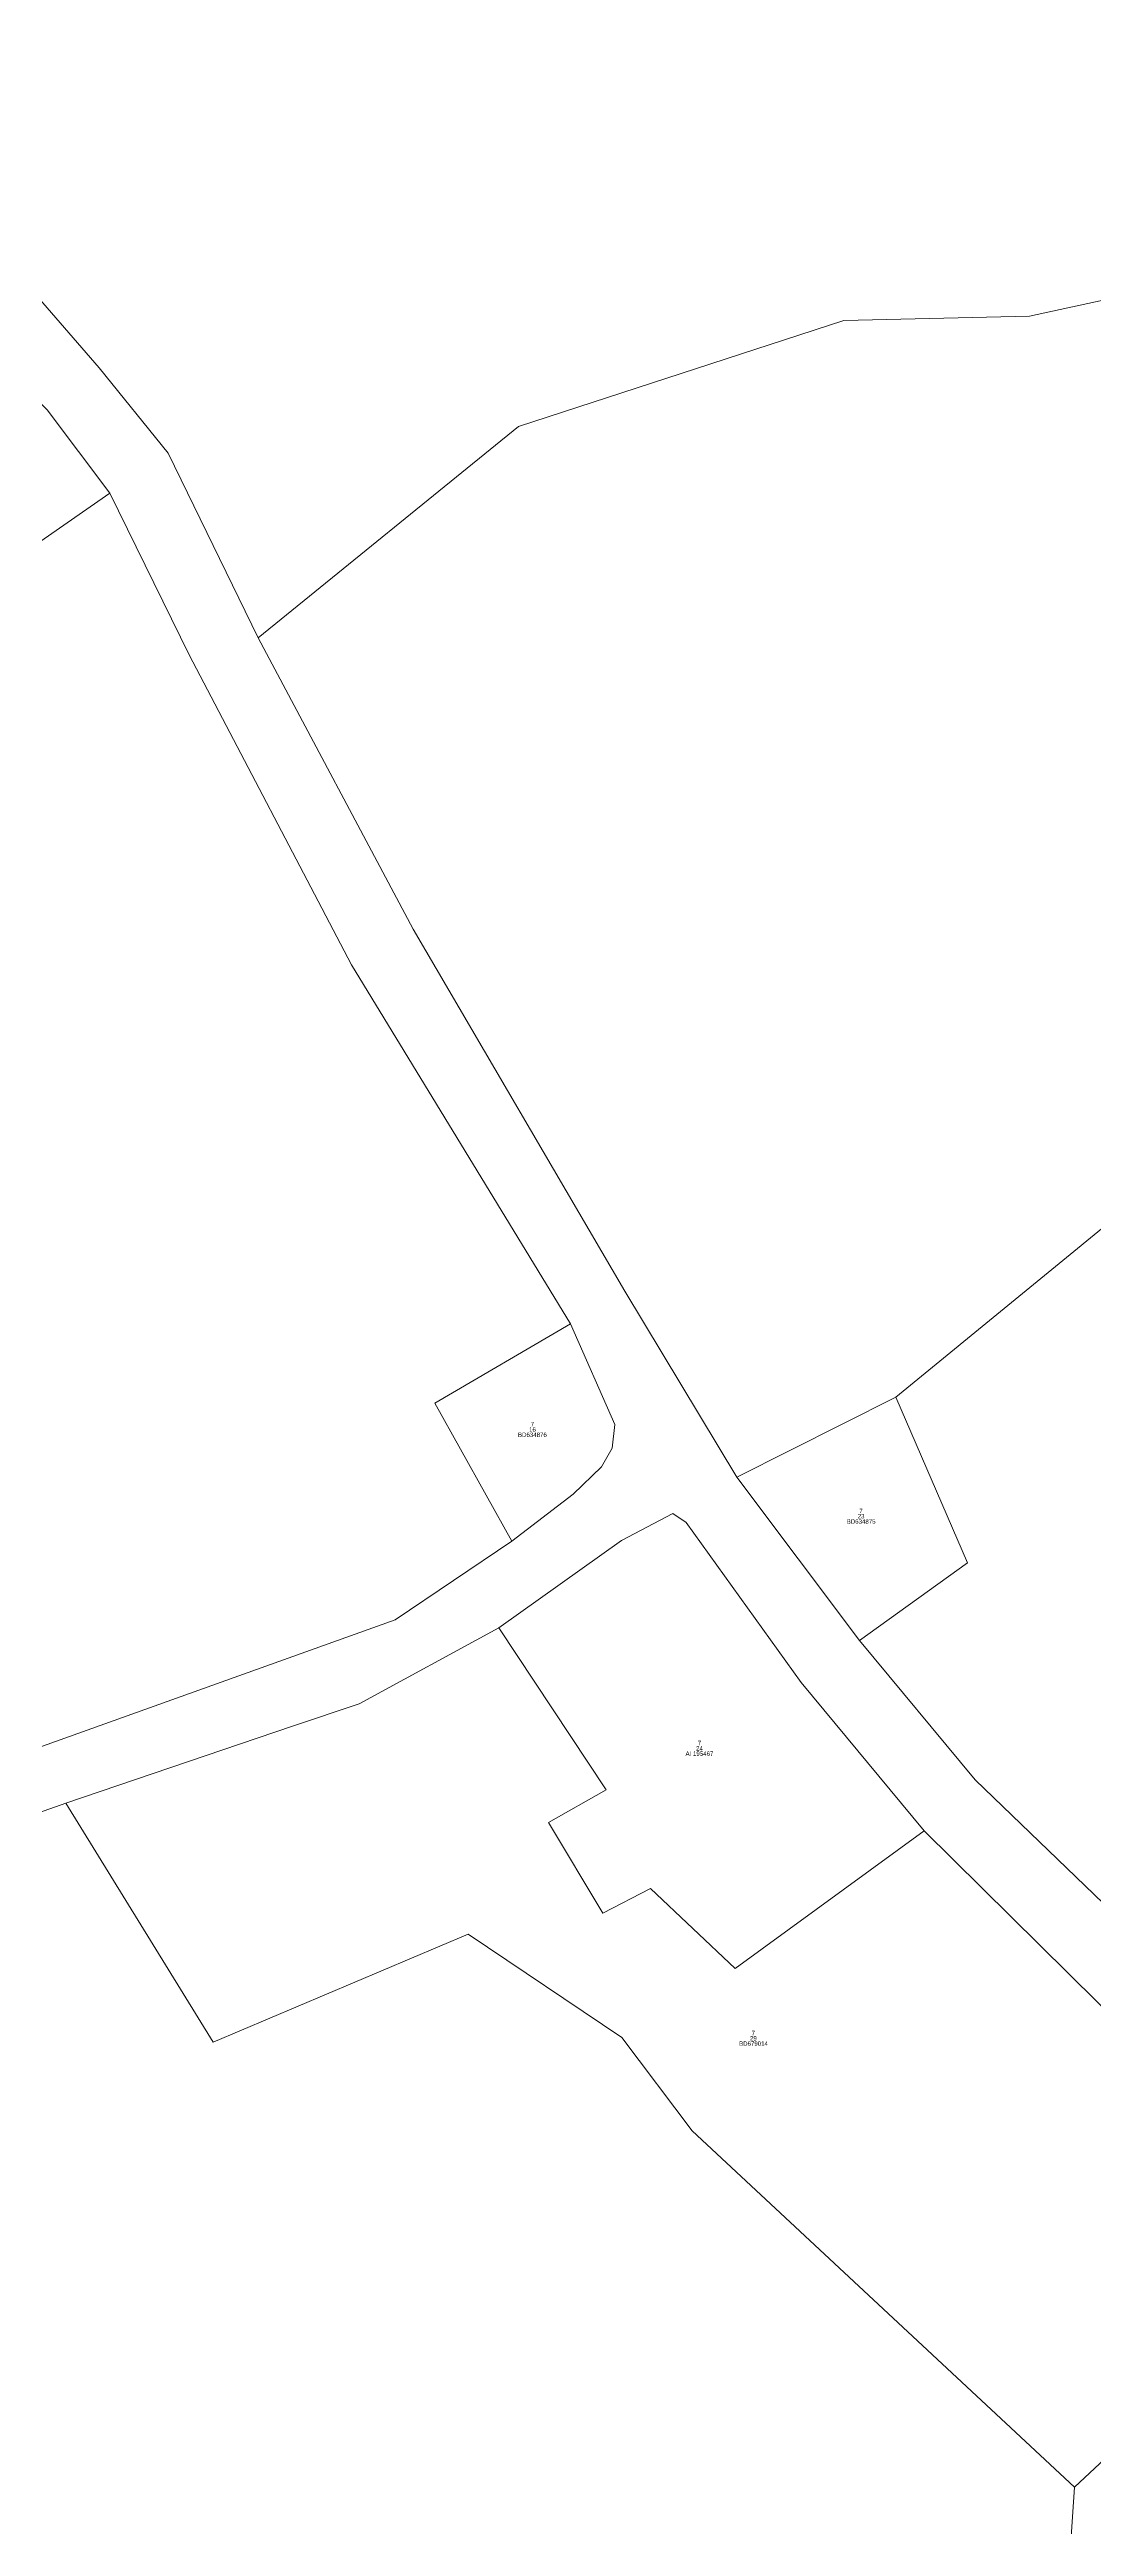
# Model space of a CAD drawing. Header units: metres. Extents: x 547915 to 556085, y 1814738 to 1822008.
# Drawn here: x 550103 to 550221.2, y 1819623 to 1819903.2 of the extents above; entities that cross this region are included whole.
import ezdxf
from ezdxf.enums import TextEntityAlignment as Align

# ---------------------------------------------------------------- set-up
doc = ezdxf.new("R2010")
doc.units = ezdxf.units.M
doc.header["$LTSCALE"] = 1.6
doc.layers.add('10', color=7, linetype='Continuous', lineweight=13)
doc.layers.add('23', color=7, linetype='Continuous', lineweight=13)
doc.layers.add('20', color=7, linetype='Continuous')

msp = doc.modelspace()

# ---------------------------------------------------------------- linework, layer by layer
at = {"layer": '10'}
msp.add_line((550219.01, 1819627.44), (550248.66, 1819655.17), dxfattribs=at)
for points in [[(550126.65, 1819836.66), (550156.11, 1819860.55), (550192.93, 1819872.54), (550213.94, 1819873.03), (550248.14, 1819880.47), (550314.6, 1819903.19)], [(549994.6, 1819764.36), (550009.75, 1819778.61), (550088.41, 1819838.11), (550109.86, 1819853.01)], [(550319.37, 1819779.19), (550291.73, 1819799.39), (550265.44, 1819791.57), (550253.4, 1819784.24), (550227.05, 1819773.85), (550198.81, 1819750.76), (550180.81, 1819741.71)], [(550161.98, 1819759.06), (550146.64, 1819750.05), (550155.34, 1819734.46)], [(550198.81, 1819750.76), (550206.91, 1819732.01), (550194.71, 1819723.21)], [(550202.01, 1819701.7), (550180.62, 1819686.13), (550171.06, 1819695.16), (550165.65, 1819692.39), (550159.52, 1819702.63), (550166.02, 1819706.34), (550153.89, 1819724.64)], [(550104.88, 1819704.81), (550121.55, 1819677.77), (550150.4, 1819689.99), (550167.82, 1819678.31), (550175.75, 1819667.76), (550219.01, 1819627.44)], [(550291.73, 1819557.86), (550218.34, 1819617.39), (550219.01, 1819627.44)]]:
    msp.add_lwpolyline(points, dxfattribs=at)
at = {"layer": '23'}
for points in [[(550126.65, 1819836.66), (550116.46, 1819857.54), (550108.67, 1819867.17), (550085.07, 1819894.33), (550082.23, 1819903.2)], [(550109.86, 1819853.01), (550102.76, 1819862.42), (550083.07, 1819881.55), (550076.86, 1819890.45)], [(550161.98, 1819759.06), (550137.22, 1819799.65), (550118.83, 1819834.74), (550109.86, 1819853.01)], [(550180.81, 1819741.71), (550168.13, 1819762.73), (550144.19, 1819803.7), (550126.65, 1819836.66)], [(550161.98, 1819759.06), (550167.02, 1819747.65), (550166.71, 1819744.96), (550165.5, 1819742.86), (550162.29, 1819739.77), (550155.34, 1819734.46)], [(550223.33, 1819692.47), (550207.77, 1819707.46), (550194.71, 1819723.21), (550180.81, 1819741.71)], [(550153.89, 1819724.64), (550167.76, 1819734.53), (550173.58, 1819737.6), (550175.08, 1819736.57), (550188.09, 1819718.46), (550202.01, 1819701.7)], [(550155.34, 1819734.46), (550142.14, 1819725.55), (550102.24, 1819711.25), (550072.42, 1819699.78), (550066.9, 1819700.01), (550058.27, 1819702.5)], [(550153.89, 1819724.64), (550138.07, 1819716.04), (550130.53, 1819713.51), (550104.88, 1819704.81)], [(550104.88, 1819704.81), (550073.25, 1819693.64), (550063.05, 1819692.53), (550057.87, 1819693.47), (550054.13, 1819696.14), (550050.22, 1819697.04)], [(550202.01, 1819701.7), (550231.44, 1819672.61), (550248.66, 1819655.17)]]:
    msp.add_lwpolyline(points, dxfattribs=at)

# ---------------------------------------------------------------- texts
at = {"layer": '20'}
for s, p in [('BD634876', (550157.685, 1819746.24)), ('BD634875', (550194.88, 1819736.43)), ('AI 195467', (550176.585, 1819710.17)), ('BD679014', (550182.7, 1819677.37))]:
    msp.add_text(s, height=0.5, dxfattribs=at).set_placement(p, align=Align.CENTER)
for s, width, p in [('16', 0.95, (550157.69, 1819746.84)), ('7', 0.95, (550157.685, 1819747.44)), ('23', 0.95, (550194.875, 1819737.03)), ('7', 0.9, (550194.87, 1819737.63)), ('24', 0.95, (550176.595, 1819710.77)), ('7', 0.95, (550176.585, 1819711.37)), ('29', 0.95, (550182.685, 1819677.97)), ('7', 0.9, (550182.68, 1819678.57))]:
    msp.add_text(s, height=0.5, dxfattribs=dict(at, width=width)).set_placement(p, align=Align.CENTER)

doc.saveas('drawing.dxf')
